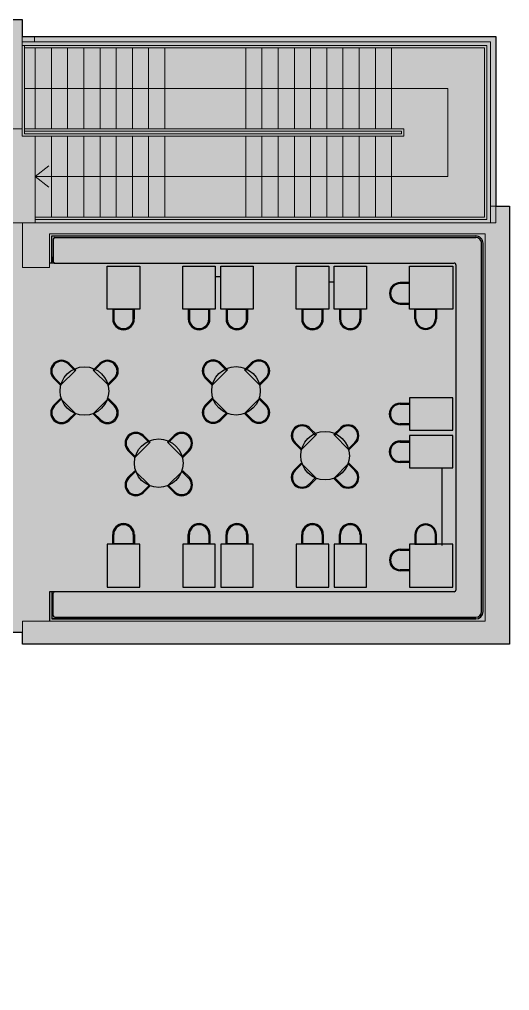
# Model space of a CAD drawing. Header units: millimetres. Extents: x 1.2 to 36.9, y 0.9 to 18.9.
# Drawn here: x 27.8 to 36.88, y 0.92 to 18.92 of the extents above; entities that cross this region are included whole.
import ezdxf

# ---------------------------------------------------------------- set-up
doc = ezdxf.new("R2010")
doc.units = ezdxf.units.MM
doc.layers.add('3', color=145, linetype='Continuous')
doc.layers.add('6', color=175, linetype='Continuous')
for name, color, linetype, lineweight in [('4', 251, 'Continuous', 0), ('Glass', 161, 'Continuous', 9), ('Section', 30, 'Continuous', 20), ('Wall', 5, 'Continuous', 18)]:
    doc.layers.add(name, color=color, linetype=linetype, lineweight=lineweight)

msp = doc.modelspace()

# ---------------------------------------------------------------- hatches: boundary and pattern name
at = {"true_color": 0xc6c4c3}
msp.add_hatch(color=9, dxfattribs=at).paths.add_polyline_path([(1.202, 18.922), (27.85, 18.922), (27.85, 18.604), (36.623, 18.604), (36.623, 15.461), (36.877, 15.46), (36.877, 7.342), (27.857, 7.342), (27.857, 7.556), (24.757, 7.556), (24.757, 0.922), (1.202, 0.922), (1.202, 18.922)])

# ---------------------------------------------------------------- linework, layer by layer
msp.add_lwpolyline([(1.202, 18.922), (27.85, 18.922), (27.85, 18.604), (36.623, 18.604), (36.623, 15.461), (36.877, 15.46), (36.877, 7.342), (27.857, 7.342), (27.857, 7.556), (24.757, 7.556), (24.757, 0.922), (1.202, 0.922), (1.202, 18.922)], close=True)
at = {"layer": '3', "linetype": 'Continuous', "lineweight": 0}
for p, q in [((27.85, 18.437), (36.456, 18.437)), ((27.892, 16.801), (27.892, 18.437)), ((33.178, 18.394), (27.892, 18.394)), ((28.092, 16.894), (28.092, 18.394)), ((28.392, 16.894), (28.392, 18.394)), ((28.692, 16.894), (28.692, 18.394)), ((28.992, 16.894), (28.992, 18.394)), ((29.292, 16.894), (29.292, 18.394)), ((29.592, 16.894), (29.592, 18.394)), ((29.892, 16.894), (29.892, 18.394)), ((30.192, 18.394), (30.192, 16.894)), ((30.492, 18.394), (30.492, 16.894)), ((31.992, 18.394), (31.992, 16.894)), ((32.292, 18.394), (32.292, 16.894)), ((32.592, 18.394), (32.592, 16.894)), ((32.892, 18.394), (32.892, 16.894)), ((33.164, 18.394), (36.413, 18.394)), ((33.192, 18.394), (33.192, 16.894)), ((33.492, 18.394), (33.492, 16.894)), ((33.792, 18.394), (33.792, 16.894)), ((34.092, 18.394), (34.092, 16.894)), ((34.392, 18.394), (34.392, 16.894)), ((34.692, 18.394), (34.692, 16.894)), ((36.413, 18.394), (36.413, 15.259)), ((36.456, 18.437), (36.456, 15.216)), ((27.85, 16.759), (27.85, 16.894)), ((27.85, 16.759), (34.917, 16.759)), ((33.178, 16.894), (27.892, 16.894)), ((32.547, 16.851), (27.892, 16.851)), ((27.892, 16.801), (34.875, 16.801)), ((28.092, 15.287), (28.092, 16.744)), ((28.092, 15.149), (28.092, 16.744)), ((28.392, 15.259), (28.392, 16.759)), ((28.692, 15.259), (28.692, 16.759)), ((28.992, 15.259), (28.992, 16.759)), ((29.292, 15.259), (29.292, 16.759)), ((29.592, 15.259), (29.592, 16.759)), ((29.892, 15.259), (29.892, 16.759)), ((30.192, 16.759), (30.192, 15.259)), ((30.492, 16.759), (30.492, 15.259)), ((31.992, 16.759), (31.992, 15.259)), ((32.292, 16.759), (32.292, 15.259)), ((32.552, 16.851), (34.875, 16.851)), ((32.566, 16.894), (34.917, 16.894)), ((32.592, 16.759), (32.592, 15.259)), ((32.892, 16.759), (32.892, 15.259)), ((33.192, 16.759), (33.192, 15.259)), ((33.492, 16.759), (33.492, 15.259)), ((33.792, 16.759), (33.792, 15.259)), ((34.092, 16.759), (34.092, 15.259)), ((34.392, 16.759), (34.392, 15.259)), ((34.688, 16.759), (34.688, 15.259)), ((34.875, 16.851), (34.875, 16.801)), ((34.917, 16.894), (34.917, 16.759)), ((28.092, 15.259), (36.413, 15.259)), ((36.456, 15.216), (28.092, 15.216)), ((27.857, 7.556), (24.757, 7.556))]:
    msp.add_line(p, q, dxfattribs=at)
at = {"layer": '4', "linetype": 'Continuous'}
for p, q in [((27.892, 17.644), (35.736, 17.644)), ((35.736, 17.644), (35.736, 16.009)), ((28.092, 16.009), (35.736, 16.009)), ((24.757, 15.149), (27.857, 15.149))]:
    msp.add_line(p, q, dxfattribs=at)
for points in [[(28.092, 16.008), (28.344, 16.208)], [(28.092, 16.009), (28.344, 15.81)]]:
    msp.add_lwpolyline(points, dxfattribs=at)
at = {"layer": '6', "linetype": 'Continuous'}
for p, q in [((28.397, 14.909), (36.252, 14.909)), ((28.397, 14.404), (28.397, 14.909)), ((28.427, 14.849), (28.427, 14.434)), ((28.457, 14.879), (36.252, 14.879)), ((36.357, 7.945), (36.357, 14.774)), ((36.387, 7.945), (36.387, 14.774)), ((28.397, 14.404), (28.357, 14.404)), ((28.397, 14.524), (28.397, 14.404)), ((28.457, 14.404), (35.852, 14.404)), ((30.827, 13.549), (30.827, 14.349)), ((32.927, 13.549), (32.927, 14.349)), ((35.882, 14.374), (35.882, 8.345)), ((35.027, 14.045), (34.853, 14.045)), ((35.027, 13.645), (35.027, 14.045)), ((35.027, 14.025), (34.853, 14.025)), ((29.928, 13.545), (29.527, 13.545)), ((29.527, 13.545), (29.527, 13.371)), ((29.547, 13.545), (29.547, 13.371)), ((29.908, 13.371), (29.908, 13.545)), ((29.928, 13.371), (29.928, 13.545)), ((31.328, 13.545), (30.927, 13.545)), ((30.927, 13.545), (30.927, 13.371)), ((30.947, 13.545), (30.947, 13.371)), ((31.308, 13.371), (31.308, 13.545)), ((31.328, 13.371), (31.328, 13.545)), ((32.028, 13.545), (31.627, 13.545)), ((31.627, 13.545), (31.627, 13.371)), ((31.647, 13.545), (31.647, 13.371)), ((32.008, 13.371), (32.008, 13.545)), ((32.028, 13.371), (32.028, 13.545)), ((33.428, 13.545), (33.027, 13.545)), ((33.027, 13.545), (33.027, 13.371)), ((33.047, 13.545), (33.047, 13.371)), ((33.408, 13.371), (33.408, 13.545)), ((33.428, 13.371), (33.428, 13.545)), ((34.128, 13.545), (33.727, 13.545)), ((33.727, 13.545), (33.727, 13.371)), ((33.747, 13.545), (33.747, 13.371)), ((34.108, 13.371), (34.108, 13.545)), ((34.128, 13.371), (34.128, 13.545)), ((34.853, 13.665), (35.027, 13.665)), ((34.853, 13.645), (35.027, 13.645)), ((35.123, 13.549), (35.524, 13.549)), ((35.123, 13.375), (35.123, 13.549)), ((35.143, 13.375), (35.143, 13.549)), ((35.504, 13.549), (35.504, 13.375)), ((35.524, 13.549), (35.524, 13.375)), ((28.844, 12.424), (28.561, 12.141)), ((28.707, 12.533), (28.83, 12.41)), ((28.721, 12.547), (28.844, 12.424)), ((29.287, 12.547), (29.164, 12.424)), ((29.164, 12.424), (29.447, 12.141)), ((29.301, 12.533), (29.178, 12.41)), ((31.651, 12.428), (31.367, 12.145)), ((31.513, 12.537), (31.636, 12.414)), ((31.527, 12.551), (31.651, 12.428)), ((32.094, 12.551), (31.971, 12.428)), ((31.971, 12.428), (32.254, 12.145)), ((32.108, 12.537), (31.985, 12.414)), ((28.561, 12.141), (28.438, 12.264)), ((28.575, 12.155), (28.452, 12.278)), ((29.433, 12.155), (29.556, 12.278)), ((29.447, 12.141), (29.57, 12.264)), ((31.367, 12.145), (31.244, 12.268)), ((31.381, 12.159), (31.258, 12.282)), ((32.24, 12.159), (32.363, 12.282)), ((32.254, 12.145), (32.377, 12.268)), ((28.561, 11.896), (28.438, 11.773)), ((28.575, 11.882), (28.452, 11.759)), ((28.844, 11.613), (28.561, 11.896)), ((29.164, 11.613), (29.447, 11.896)), ((29.433, 11.882), (29.556, 11.759)), ((29.447, 11.896), (29.57, 11.773)), ((31.367, 11.9), (31.244, 11.777)), ((31.381, 11.886), (31.258, 11.763)), ((31.651, 11.617), (31.367, 11.9)), ((31.971, 11.617), (32.254, 11.9)), ((32.24, 11.886), (32.363, 11.763)), ((32.254, 11.9), (32.377, 11.777)), ((34.849, 11.809), (35.023, 11.809)), ((34.849, 11.789), (35.023, 11.789)), ((35.023, 11.809), (35.023, 11.409)), ((28.707, 11.504), (28.83, 11.627)), ((28.721, 11.49), (28.844, 11.613)), ((29.287, 11.49), (29.164, 11.613)), ((29.301, 11.504), (29.178, 11.627)), ((31.513, 11.508), (31.636, 11.631)), ((31.527, 11.494), (31.651, 11.617)), ((32.094, 11.494), (31.971, 11.617)), ((32.108, 11.508), (31.985, 11.631)), ((33.177, 11.349), (33.3, 11.226)), ((33.743, 11.349), (33.62, 11.226)), ((35.023, 11.429), (34.849, 11.429)), ((35.023, 11.409), (34.849, 11.409)), ((30.083, 11.195), (30.206, 11.072)), ((30.097, 11.21), (30.22, 11.087)), ((30.663, 11.21), (30.54, 11.087)), ((30.677, 11.195), (30.554, 11.072)), ((33.3, 11.226), (33.017, 10.943)), ((33.163, 11.335), (33.286, 11.212)), ((33.62, 11.226), (33.903, 10.943)), ((33.757, 11.335), (33.634, 11.212)), ((30.22, 11.087), (29.937, 10.803)), ((30.54, 11.087), (30.824, 10.803)), ((33.017, 10.943), (32.894, 11.066)), ((33.031, 10.957), (32.908, 11.08)), ((33.889, 10.957), (34.012, 11.08)), ((33.903, 10.943), (34.026, 11.066)), ((34.849, 11.109), (35.023, 11.109)), ((34.849, 11.089), (35.023, 11.089)), ((35.023, 11.109), (35.023, 10.709)), ((29.937, 10.803), (29.814, 10.926)), ((29.951, 10.817), (29.828, 10.94)), ((30.809, 10.817), (30.932, 10.94)), ((30.824, 10.803), (30.947, 10.926)), ((33.017, 10.698), (32.894, 10.575)), ((33.031, 10.684), (32.908, 10.561)), ((33.3, 10.415), (33.017, 10.698)), ((33.62, 10.415), (33.903, 10.698)), ((33.889, 10.684), (34.012, 10.561)), ((33.903, 10.698), (34.026, 10.575)), ((35.023, 10.729), (34.849, 10.729)), ((35.023, 10.709), (34.849, 10.709)), ((29.937, 10.558), (29.814, 10.435)), ((29.951, 10.544), (29.828, 10.421)), ((30.22, 10.275), (29.937, 10.558)), ((30.54, 10.275), (30.824, 10.558)), ((30.809, 10.544), (30.932, 10.421)), ((30.824, 10.558), (30.947, 10.435)), ((35.627, 9.17), (35.627, 10.609)), ((30.083, 10.166), (30.206, 10.289)), ((30.097, 10.152), (30.22, 10.275)), ((30.663, 10.152), (30.54, 10.275)), ((30.677, 10.166), (30.554, 10.289)), ((33.163, 10.306), (33.286, 10.429)), ((33.177, 10.292), (33.3, 10.415)), ((33.743, 10.292), (33.62, 10.415)), ((33.757, 10.306), (33.634, 10.429)), ((29.527, 9.202), (29.527, 9.376)), ((29.547, 9.202), (29.547, 9.376)), ((29.908, 9.376), (29.908, 9.202)), ((29.928, 9.376), (29.928, 9.202)), ((30.927, 9.202), (30.927, 9.376)), ((30.947, 9.202), (30.947, 9.376)), ((31.308, 9.376), (31.308, 9.202)), ((31.328, 9.376), (31.328, 9.202)), ((31.627, 9.202), (31.627, 9.376)), ((31.647, 9.202), (31.647, 9.376)), ((32.008, 9.376), (32.008, 9.202)), ((32.028, 9.376), (32.028, 9.202)), ((33.027, 9.202), (33.027, 9.376)), ((33.047, 9.202), (33.047, 9.376)), ((33.408, 9.376), (33.408, 9.202)), ((33.428, 9.376), (33.428, 9.202)), ((33.727, 9.202), (33.727, 9.376)), ((33.747, 9.202), (33.747, 9.376)), ((34.108, 9.376), (34.108, 9.202)), ((34.128, 9.376), (34.128, 9.202)), ((35.123, 9.372), (35.123, 9.198)), ((35.143, 9.372), (35.143, 9.198)), ((35.504, 9.198), (35.504, 9.372)), ((35.524, 9.198), (35.524, 9.372)), ((29.928, 9.202), (29.527, 9.202)), ((30.827, 9.198), (30.827, 8.398)), ((31.328, 9.202), (30.927, 9.202)), ((32.028, 9.202), (31.627, 9.202)), ((32.927, 9.198), (32.927, 8.398)), ((33.428, 9.202), (33.027, 9.202)), ((34.128, 9.202), (33.727, 9.202)), ((35.123, 9.198), (35.524, 9.198)), ((34.853, 9.102), (35.027, 9.102)), ((34.853, 9.082), (35.027, 9.082)), ((35.027, 9.102), (35.027, 8.701)), ((35.027, 8.721), (34.853, 8.721)), ((35.027, 8.701), (34.853, 8.701)), ((28.397, 8.315), (28.357, 8.315)), ((28.357, 8.315), (28.357, 7.77)), ((28.397, 8.315), (28.397, 7.81)), ((28.457, 8.315), (28.397, 8.315)), ((28.427, 7.87), (28.427, 8.285)), ((35.852, 8.315), (28.452, 8.315)), ((36.252, 7.81), (28.397, 7.81)), ((28.397, 7.81), (36.252, 7.81)), ((28.457, 7.84), (36.252, 7.84))]:
    msp.add_line(p, q, dxfattribs=at)
at = {"layer": '6'}
for p, q in [((28.457, 14.404), (28.397, 14.404)), ((31.527, 14.149), (31.427, 14.149)), ((31.527, 14.149), (31.427, 14.149)), ((33.627, 14.049), (33.527, 14.049)), ((33.627, 14.049), (33.527, 14.049))]:
    msp.add_line(p, q, dxfattribs=at)
at = {"layer": '6', "linetype": 'Continuous'}
for points in [[(30.027, 13.549), (29.427, 13.549), (29.427, 14.349), (30.027, 14.349)], [(31.427, 13.549), (30.827, 13.549), (30.827, 14.349), (31.427, 14.349)], [(32.127, 13.549), (31.527, 13.549), (31.527, 14.349), (32.127, 14.349)], [(33.527, 13.549), (32.927, 13.549), (32.927, 14.349), (33.527, 14.349)], [(34.227, 13.549), (33.627, 13.549), (33.627, 14.349), (34.227, 14.349)], [(35.827, 14.349), (35.827, 13.549), (35.027, 13.549), (35.027, 14.349)], [(35.027, 11.909), (35.027, 11.309), (35.827, 11.309), (35.827, 11.909)], [(35.027, 11.209), (35.027, 10.609), (35.827, 10.609), (35.827, 11.209)], [(30.027, 9.198), (29.427, 9.198), (29.427, 8.398), (30.027, 8.398)], [(31.427, 9.198), (30.827, 9.198), (30.827, 8.398), (31.427, 8.398)], [(32.127, 9.198), (31.527, 9.198), (31.527, 8.398), (32.127, 8.398)], [(33.527, 9.198), (32.927, 9.198), (32.927, 8.398), (33.527, 8.398)], [(34.227, 9.198), (33.627, 9.198), (33.627, 8.398), (34.227, 8.398)], [(35.827, 8.398), (35.827, 9.198), (35.027, 9.198), (35.027, 8.398)]]:
    msp.add_lwpolyline(points, close=True, dxfattribs=at)
at = {"layer": '6'}
for centre in [(29.004, 12.034), (31.811, 12.038), (33.46, 10.836), (30.38, 10.697)]:
    msp.add_circle(centre, 0.45, dxfattribs=at)
at = {"layer": '6', "linetype": 'Continuous'}
for centre, radius, start, end in [((28.457, 14.849), 0.03, 90.0013, 180), ((36.252, 14.774), 0.135, 0, 90.0013), ((36.252, 14.774), 0.105, 0, 90.0013), ((28.457, 14.434), 0.03, 180, 270.0013), ((35.852, 14.374), 0.03, 0, 90.0013), ((34.853, 13.845), 0.2, 90, 270), ((34.853, 13.845), 0.18, 90, 270), ((29.727, 13.371), 0.2, 180, 0), ((29.727, 13.371), 0.18, 180, 0), ((31.127, 13.371), 0.2, 180, 0), ((31.127, 13.371), 0.18, 180, 0), ((31.827, 13.371), 0.2, 180, 0), ((31.827, 13.371), 0.18, 180, 0), ((33.227, 13.371), 0.2, 180, 0), ((33.227, 13.371), 0.18, 180, 0), ((33.927, 13.371), 0.2, 180, 0), ((33.927, 13.371), 0.18, 180, 0), ((35.323, 13.375), 0.2, 180, 0), ((35.323, 13.375), 0.18, 180, 0), ((28.579, 12.405), 0.2, 45, 225), ((29.429, 12.405), 0.2, 315, 135), ((31.386, 12.41), 0.2, 45, 225), ((32.235, 12.41), 0.2, 315, 135), ((28.579, 12.405), 0.18, 45, 225), ((29.429, 12.405), 0.18, 315, 135), ((31.386, 12.41), 0.18, 45, 225), ((32.235, 12.41), 0.18, 315, 135), ((28.579, 11.631), 0.2, 135, 315), ((28.579, 11.631), 0.18, 135, 315), ((29.429, 11.631), 0.2, 225, 45), ((29.429, 11.631), 0.18, 225, 45), ((31.386, 11.636), 0.2, 135, 315), ((31.386, 11.636), 0.18, 135, 315), ((32.235, 11.636), 0.2, 225, 45), ((32.235, 11.636), 0.18, 225, 45), ((34.849, 11.609), 0.2, 90, 270), ((34.849, 11.609), 0.18, 90, 270), ((33.035, 11.208), 0.2, 45, 225), ((33.035, 11.208), 0.18, 45, 225), ((33.885, 11.208), 0.2, 315, 135), ((33.885, 11.208), 0.18, 315, 135), ((29.956, 11.068), 0.2, 45, 225), ((29.956, 11.068), 0.18, 45, 225), ((30.805, 11.068), 0.2, 315, 135), ((30.805, 11.068), 0.18, 315, 135), ((34.849, 10.909), 0.2, 90, 270), ((34.849, 10.909), 0.18, 90, 270), ((33.035, 10.434), 0.2, 135, 315), ((33.035, 10.434), 0.18, 135, 315), ((33.885, 10.434), 0.2, 225, 45), ((33.885, 10.434), 0.18, 225, 45), ((29.956, 10.294), 0.2, 135, 315), ((29.956, 10.294), 0.18, 135, 315), ((30.805, 10.294), 0.2, 225, 45), ((30.805, 10.294), 0.18, 225, 45), ((29.727, 9.376), 0.2, 0, 180), ((29.727, 9.376), 0.18, 0, 180), ((31.127, 9.376), 0.2, 0, 180), ((31.127, 9.376), 0.18, 0, 180), ((31.827, 9.376), 0.2, 0, 180), ((31.827, 9.376), 0.18, 0, 180), ((33.227, 9.376), 0.2, 0, 180), ((33.227, 9.376), 0.18, 0, 180), ((33.927, 9.376), 0.2, 0, 180), ((33.927, 9.376), 0.18, 0, 180), ((35.323, 9.372), 0.2, 0, 180), ((35.323, 9.372), 0.18, 0, 180), ((34.853, 8.902), 0.2, 90, 270), ((34.853, 8.902), 0.18, 90, 270), ((28.457, 8.285), 0.03, 89.9987, 180), ((35.852, 8.345), 0.03, 270.0013, 0), ((36.252, 7.945), 0.135, 270, 0), ((36.252, 7.945), 0.105, 270, 0), ((28.457, 7.87), 0.03, 180, 269.9987)]:
    msp.add_arc(centre, radius, start, end, dxfattribs=at)
at = {"layer": 'Glass', "linetype": 'Continuous'}
for p, q in [((27.85, 18.604), (36.623, 18.604)), ((36.623, 18.604), (36.623, 15.149)), ((27.85, 18.504), (36.523, 18.504)), ((36.523, 18.504), (36.523, 15.149))]:
    msp.add_line(p, q, dxfattribs=at)
at = {"layer": 'Section'}
for points in [[(27.85, 18.604), (28.081, 18.604), (28.081, 18.504), (27.85, 18.504)], [(36.623, 15.461), (36.523, 15.461), (36.523, 15.149), (36.623, 15.149)]]:
    msp.add_lwpolyline(points, close=True, dxfattribs=at)
at = {"layer": 'Wall'}
for p, q in [((17.552, 18.922), (27.85, 18.922)), ((27.85, 16.894), (27.85, 18.922)), ((26.9, 16.894), (27.85, 16.894))]:
    msp.add_line(p, q, dxfattribs=at)
at = {"layer": 'Wall', "linetype": 'Continuous'}
for p, q in [((36.623, 15.46), (36.877, 15.46)), ((36.877, 7.342), (36.877, 15.46)), ((27.857, 15.149), (36.623, 15.149)), ((27.857, 14.324), (27.857, 15.149)), ((28.357, 14.949), (36.427, 14.949)), ((28.357, 14.324), (28.357, 14.949)), ((36.427, 7.77), (36.427, 14.949)), ((27.857, 14.324), (28.357, 14.324)), ((36.024, 7.77), (27.857, 7.77)), ((27.857, 7.77), (27.857, 7.342)), ((28.357, 7.77), (36.427, 7.77)), ((36.877, 7.342), (27.857, 7.342))]:
    msp.add_line(p, q, dxfattribs=at)

doc.saveas('drawing.dxf')
